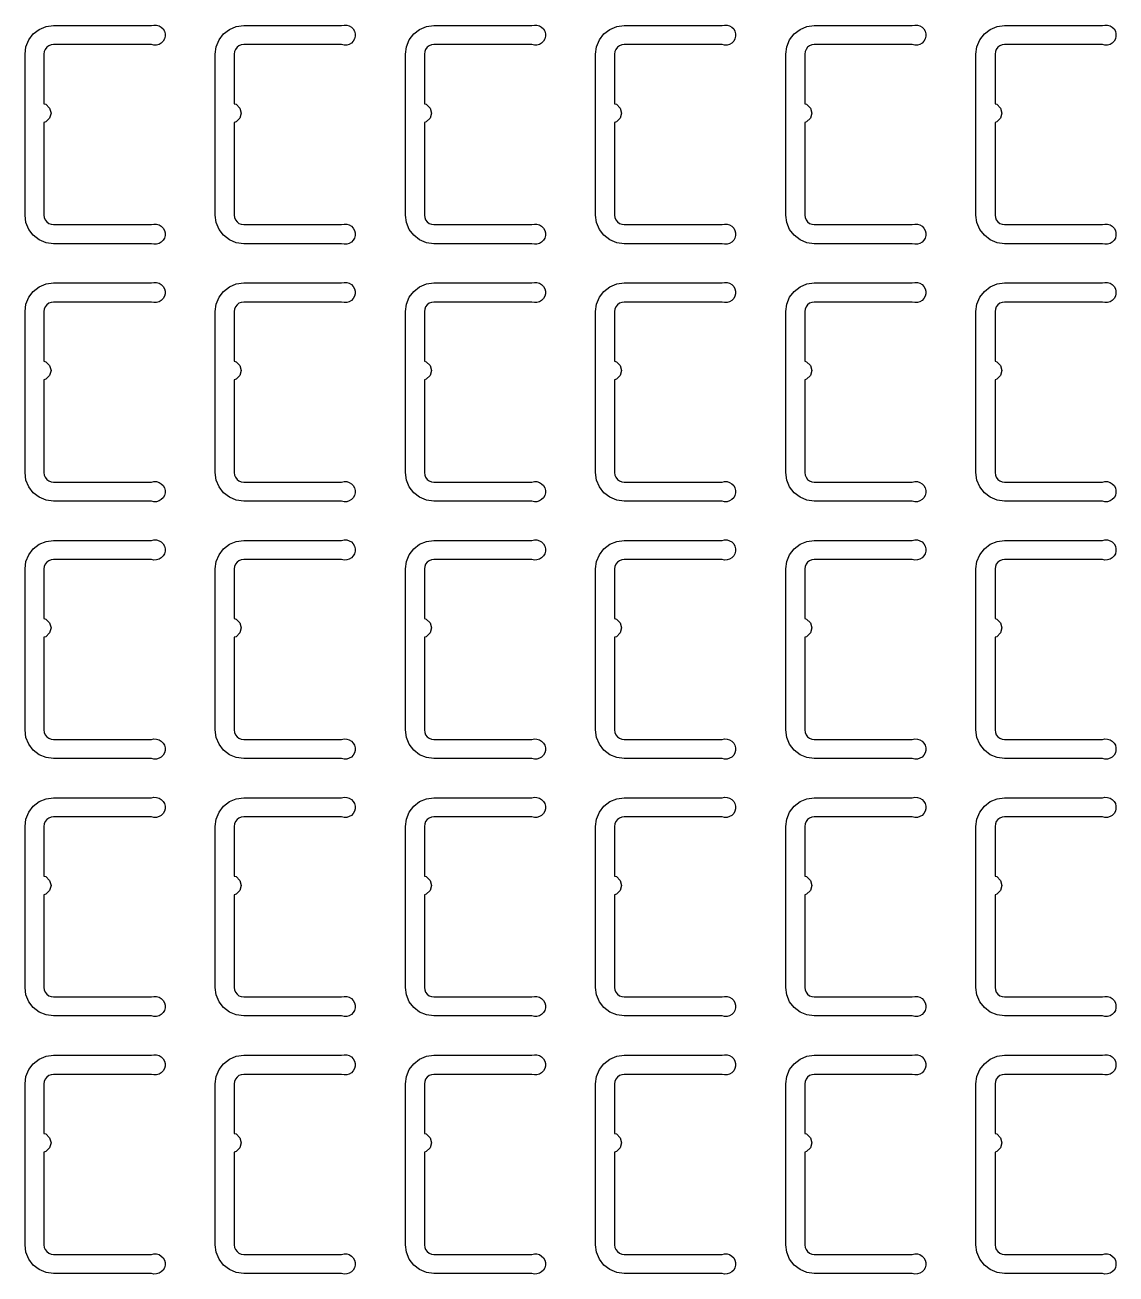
# Model space of a CAD drawing. Extents: x 11 to 212, y 11 to 212.
# Drawn here: x 122.02 to 132.15, y 111.38 to 122.96 of the extents above; entities that cross this region are included whole.
import ezdxf

# ---------------------------------------------------------------- set-up
doc = ezdxf.new("R2010")
doc.units = 0
doc.layers.add('L4', color=7, linetype='continuous')

msp = doc.modelspace()

# ---------------------------------------------------------------- linework, layer by layer
at = {"layer": 'L4'}
for points in [[(123.197, 121.112), (123.22, 121.117), (123.244, 121.116), (123.267, 121.11), (123.288, 121.097), (123.305, 121.08), (123.317, 121.059), (123.323, 121.036), (123.323, 121.011), (123.317, 120.988), (123.305, 120.967), (123.288, 120.95), (123.267, 120.937), (123.244, 120.931), (123.22, 120.93), (123.197, 120.935), (122.288, 120.935), (122.22, 120.944), (122.156, 120.971), (122.101, 121.013), (122.059, 121.068), (122.033, 121.131), (122.024, 121.2), (122.024, 122.694), (122.033, 122.763), (122.059, 122.826), (122.101, 122.881), (122.156, 122.923), (122.22, 122.95), (122.288, 122.959), (123.197, 122.959), (123.22, 122.964), (123.244, 122.964), (123.267, 122.957), (123.288, 122.944), (123.305, 122.927), (123.317, 122.906), (123.323, 122.883), (123.323, 122.859), (123.317, 122.835), (123.305, 122.814), (123.288, 122.797), (123.267, 122.784), (123.244, 122.778), (123.22, 122.777), (123.197, 122.782), (122.288, 122.782), (122.265, 122.779), (122.244, 122.771), (122.226, 122.757), (122.212, 122.738), (122.203, 122.717), (122.2, 122.694), (122.2, 122.233), (122.218, 122.229), (122.252, 122.194), (122.265, 122.147), (122.252, 122.1), (122.218, 122.066), (122.2, 122.061), (122.2, 121.2), (122.203, 121.177), (122.212, 121.156), (122.226, 121.138), (122.244, 121.124), (122.265, 121.115), (122.288, 121.112)], [(124.961, 121.112), (124.985, 121.117), (125.009, 121.116), (125.032, 121.11), (125.053, 121.097), (125.069, 121.08), (125.081, 121.059), (125.087, 121.036), (125.087, 121.011), (125.081, 120.988), (125.069, 120.967), (125.053, 120.95), (125.032, 120.937), (125.009, 120.931), (124.985, 120.93), (124.961, 120.935), (124.053, 120.935), (123.984, 120.944), (123.921, 120.971), (123.866, 121.013), (123.824, 121.068), (123.797, 121.131), (123.788, 121.2), (123.788, 122.694), (123.797, 122.763), (123.824, 122.826), (123.866, 122.881), (123.921, 122.923), (123.984, 122.95), (124.053, 122.959), (124.961, 122.959), (124.985, 122.964), (125.009, 122.964), (125.032, 122.957), (125.053, 122.944), (125.069, 122.927), (125.081, 122.906), (125.087, 122.883), (125.087, 122.859), (125.081, 122.835), (125.069, 122.814), (125.053, 122.797), (125.032, 122.784), (125.009, 122.778), (124.985, 122.777), (124.961, 122.782), (124.053, 122.782), (124.03, 122.779), (124.009, 122.771), (123.991, 122.757), (123.977, 122.738), (123.968, 122.717), (123.965, 122.694), (123.965, 122.233), (123.982, 122.229), (124.017, 122.194), (124.029, 122.147), (124.017, 122.1), (123.982, 122.066), (123.965, 122.061), (123.965, 121.2), (123.968, 121.177), (123.977, 121.156), (123.991, 121.138), (124.009, 121.124), (124.03, 121.115), (124.053, 121.112)], [(126.726, 121.112), (126.75, 121.117), (126.774, 121.116), (126.797, 121.11), (126.817, 121.097), (126.834, 121.08), (126.846, 121.059), (126.852, 121.036), (126.852, 121.011), (126.846, 120.988), (126.834, 120.967), (126.817, 120.95), (126.797, 120.937), (126.774, 120.931), (126.75, 120.93), (126.726, 120.935), (125.818, 120.935), (125.749, 120.944), (125.685, 120.971), (125.63, 121.013), (125.588, 121.068), (125.562, 121.131), (125.553, 121.2), (125.553, 122.694), (125.562, 122.763), (125.588, 122.826), (125.63, 122.881), (125.685, 122.923), (125.749, 122.95), (125.818, 122.959), (126.726, 122.959), (126.75, 122.964), (126.774, 122.964), (126.797, 122.957), (126.817, 122.944), (126.834, 122.927), (126.846, 122.906), (126.852, 122.883), (126.852, 122.859), (126.846, 122.835), (126.834, 122.814), (126.817, 122.797), (126.797, 122.784), (126.774, 122.778), (126.75, 122.777), (126.726, 122.782), (125.818, 122.782), (125.795, 122.779), (125.774, 122.771), (125.755, 122.757), (125.741, 122.738), (125.732, 122.717), (125.729, 122.694), (125.729, 122.233), (125.747, 122.229), (125.782, 122.194), (125.794, 122.147), (125.782, 122.1), (125.747, 122.066), (125.729, 122.061), (125.729, 121.2), (125.732, 121.177), (125.741, 121.156), (125.755, 121.138), (125.774, 121.124), (125.795, 121.115), (125.818, 121.112)], [(128.491, 121.112), (128.514, 121.117), (128.538, 121.116), (128.561, 121.11), (128.582, 121.097), (128.599, 121.08), (128.611, 121.059), (128.617, 121.036), (128.617, 121.011), (128.611, 120.988), (128.599, 120.967), (128.582, 120.95), (128.561, 120.937), (128.538, 120.931), (128.514, 120.93), (128.491, 120.935), (127.582, 120.935), (127.514, 120.944), (127.45, 120.971), (127.395, 121.013), (127.353, 121.068), (127.327, 121.131), (127.318, 121.2), (127.318, 122.694), (127.327, 122.763), (127.353, 122.826), (127.395, 122.881), (127.45, 122.923), (127.514, 122.95), (127.582, 122.959), (128.491, 122.959), (128.514, 122.964), (128.538, 122.964), (128.561, 122.957), (128.582, 122.944), (128.599, 122.927), (128.611, 122.906), (128.617, 122.883), (128.617, 122.859), (128.611, 122.835), (128.599, 122.814), (128.582, 122.797), (128.561, 122.784), (128.538, 122.778), (128.514, 122.777), (128.491, 122.782), (127.582, 122.782), (127.56, 122.779), (127.538, 122.771), (127.52, 122.757), (127.506, 122.738), (127.497, 122.717), (127.494, 122.694), (127.494, 122.233), (127.512, 122.229), (127.546, 122.194), (127.559, 122.147), (127.546, 122.1), (127.512, 122.066), (127.494, 122.061), (127.494, 121.2), (127.497, 121.177), (127.506, 121.156), (127.52, 121.138), (127.538, 121.124), (127.56, 121.115), (127.582, 121.112)], [(130.255, 121.112), (130.279, 121.117), (130.303, 121.116), (130.326, 121.11), (130.347, 121.097), (130.364, 121.08), (130.375, 121.059), (130.382, 121.036), (130.382, 121.011), (130.375, 120.988), (130.364, 120.967), (130.347, 120.95), (130.326, 120.937), (130.303, 120.931), (130.279, 120.93), (130.255, 120.935), (129.347, 120.935), (129.279, 120.944), (129.215, 120.971), (129.16, 121.013), (129.118, 121.068), (129.091, 121.131), (129.082, 121.2), (129.082, 122.694), (129.091, 122.763), (129.118, 122.826), (129.16, 122.881), (129.215, 122.923), (129.279, 122.95), (129.347, 122.959), (130.255, 122.959), (130.279, 122.964), (130.303, 122.964), (130.326, 122.957), (130.347, 122.944), (130.364, 122.927), (130.375, 122.906), (130.382, 122.883), (130.382, 122.859), (130.375, 122.835), (130.364, 122.814), (130.347, 122.797), (130.326, 122.784), (130.303, 122.778), (130.279, 122.777), (130.255, 122.782), (129.347, 122.782), (129.324, 122.779), (129.303, 122.771), (129.285, 122.757), (129.271, 122.738), (129.262, 122.717), (129.259, 122.694), (129.259, 122.233), (129.276, 122.229), (129.311, 122.194), (129.324, 122.147), (129.311, 122.1), (129.276, 122.066), (129.259, 122.061), (129.259, 121.2), (129.262, 121.177), (129.271, 121.156), (129.285, 121.138), (129.303, 121.124), (129.324, 121.115), (129.347, 121.112)], [(132.02, 121.112), (132.044, 121.117), (132.068, 121.116), (132.091, 121.11), (132.112, 121.097), (132.128, 121.08), (132.14, 121.059), (132.146, 121.036), (132.146, 121.011), (132.14, 120.988), (132.128, 120.967), (132.112, 120.95), (132.091, 120.937), (132.068, 120.931), (132.044, 120.93), (132.02, 120.935), (131.112, 120.935), (131.043, 120.944), (130.979, 120.971), (130.925, 121.013), (130.883, 121.068), (130.856, 121.131), (130.847, 121.2), (130.847, 122.694), (130.856, 122.763), (130.883, 122.826), (130.925, 122.881), (130.979, 122.923), (131.043, 122.95), (131.112, 122.959), (132.02, 122.959), (132.044, 122.964), (132.068, 122.964), (132.091, 122.957), (132.112, 122.944), (132.128, 122.927), (132.14, 122.906), (132.146, 122.883), (132.146, 122.859), (132.14, 122.835), (132.128, 122.814), (132.112, 122.797), (132.091, 122.784), (132.068, 122.778), (132.044, 122.777), (132.02, 122.782), (131.112, 122.782), (131.089, 122.779), (131.068, 122.771), (131.049, 122.757), (131.035, 122.738), (131.027, 122.717), (131.024, 122.694), (131.024, 122.233), (131.041, 122.229), (131.076, 122.194), (131.088, 122.147), (131.076, 122.1), (131.041, 122.066), (131.024, 122.061), (131.024, 121.2), (131.027, 121.177), (131.035, 121.156), (131.049, 121.138), (131.068, 121.124), (131.089, 121.115), (131.112, 121.112)], [(123.197, 118.724), (123.22, 118.729), (123.244, 118.728), (123.267, 118.721), (123.288, 118.709), (123.305, 118.692), (123.317, 118.671), (123.323, 118.647), (123.323, 118.623), (123.317, 118.6), (123.305, 118.579), (123.288, 118.562), (123.267, 118.549), (123.244, 118.542), (123.22, 118.542), (123.197, 118.547), (122.288, 118.547), (122.22, 118.556), (122.156, 118.583), (122.101, 118.625), (122.059, 118.679), (122.033, 118.743), (122.024, 118.812), (122.024, 120.306), (122.033, 120.374), (122.059, 120.438), (122.101, 120.493), (122.156, 120.535), (122.22, 120.562), (122.288, 120.571), (123.197, 120.571), (123.22, 120.576), (123.244, 120.575), (123.267, 120.568), (123.288, 120.556), (123.305, 120.539), (123.317, 120.518), (123.323, 120.494), (123.323, 120.47), (123.317, 120.447), (123.305, 120.426), (123.288, 120.409), (123.267, 120.396), (123.244, 120.389), (123.22, 120.389), (123.197, 120.394), (122.288, 120.394), (122.265, 120.391), (122.244, 120.382), (122.226, 120.368), (122.212, 120.35), (122.203, 120.329), (122.2, 120.306), (122.2, 119.845), (122.218, 119.84), (122.252, 119.806), (122.265, 119.759), (122.252, 119.712), (122.218, 119.677), (122.2, 119.673), (122.2, 118.812), (122.203, 118.789), (122.212, 118.768), (122.226, 118.749), (122.244, 118.735), (122.265, 118.727), (122.288, 118.724)], [(124.961, 118.724), (124.985, 118.729), (125.009, 118.728), (125.032, 118.721), (125.053, 118.709), (125.069, 118.692), (125.081, 118.671), (125.087, 118.647), (125.087, 118.623), (125.081, 118.6), (125.069, 118.579), (125.053, 118.562), (125.032, 118.549), (125.009, 118.542), (124.985, 118.542), (124.961, 118.547), (124.053, 118.547), (123.984, 118.556), (123.921, 118.583), (123.866, 118.625), (123.824, 118.679), (123.797, 118.743), (123.788, 118.812), (123.788, 120.306), (123.797, 120.374), (123.824, 120.438), (123.866, 120.493), (123.921, 120.535), (123.984, 120.562), (124.053, 120.571), (124.961, 120.571), (124.985, 120.576), (125.009, 120.575), (125.032, 120.568), (125.053, 120.556), (125.069, 120.539), (125.081, 120.518), (125.087, 120.494), (125.087, 120.47), (125.081, 120.447), (125.069, 120.426), (125.053, 120.409), (125.032, 120.396), (125.009, 120.389), (124.985, 120.389), (124.961, 120.394), (124.053, 120.394), (124.03, 120.391), (124.009, 120.382), (123.991, 120.368), (123.977, 120.35), (123.968, 120.329), (123.965, 120.306), (123.965, 119.845), (123.982, 119.84), (124.017, 119.806), (124.029, 119.759), (124.017, 119.712), (123.982, 119.677), (123.965, 119.673), (123.965, 118.812), (123.968, 118.789), (123.977, 118.768), (123.991, 118.749), (124.009, 118.735), (124.03, 118.727), (124.053, 118.724)], [(126.726, 118.724), (126.75, 118.729), (126.774, 118.728), (126.797, 118.721), (126.817, 118.709), (126.834, 118.692), (126.846, 118.671), (126.852, 118.647), (126.852, 118.623), (126.846, 118.6), (126.834, 118.579), (126.817, 118.562), (126.797, 118.549), (126.774, 118.542), (126.75, 118.542), (126.726, 118.547), (125.818, 118.547), (125.749, 118.556), (125.685, 118.583), (125.63, 118.625), (125.588, 118.679), (125.562, 118.743), (125.553, 118.812), (125.553, 120.306), (125.562, 120.374), (125.588, 120.438), (125.63, 120.493), (125.685, 120.535), (125.749, 120.562), (125.818, 120.571), (126.726, 120.571), (126.75, 120.576), (126.774, 120.575), (126.797, 120.568), (126.817, 120.556), (126.834, 120.539), (126.846, 120.518), (126.852, 120.494), (126.852, 120.47), (126.846, 120.447), (126.834, 120.426), (126.817, 120.409), (126.797, 120.396), (126.774, 120.389), (126.75, 120.389), (126.726, 120.394), (125.818, 120.394), (125.795, 120.391), (125.774, 120.382), (125.755, 120.368), (125.741, 120.35), (125.732, 120.329), (125.729, 120.306), (125.729, 119.845), (125.747, 119.84), (125.782, 119.806), (125.794, 119.759), (125.782, 119.712), (125.747, 119.677), (125.729, 119.673), (125.729, 118.812), (125.732, 118.789), (125.741, 118.768), (125.755, 118.749), (125.774, 118.735), (125.795, 118.727), (125.818, 118.724)], [(128.491, 118.724), (128.514, 118.729), (128.538, 118.728), (128.561, 118.721), (128.582, 118.709), (128.599, 118.692), (128.611, 118.671), (128.617, 118.647), (128.617, 118.623), (128.611, 118.6), (128.599, 118.579), (128.582, 118.562), (128.561, 118.549), (128.538, 118.542), (128.514, 118.542), (128.491, 118.547), (127.582, 118.547), (127.514, 118.556), (127.45, 118.583), (127.395, 118.625), (127.353, 118.679), (127.327, 118.743), (127.318, 118.812), (127.318, 120.306), (127.327, 120.374), (127.353, 120.438), (127.395, 120.493), (127.45, 120.535), (127.514, 120.562), (127.582, 120.571), (128.491, 120.571), (128.514, 120.576), (128.538, 120.575), (128.561, 120.568), (128.582, 120.556), (128.599, 120.539), (128.611, 120.518), (128.617, 120.494), (128.617, 120.47), (128.611, 120.447), (128.599, 120.426), (128.582, 120.409), (128.561, 120.396), (128.538, 120.389), (128.514, 120.389), (128.491, 120.394), (127.582, 120.394), (127.56, 120.391), (127.538, 120.382), (127.52, 120.368), (127.506, 120.35), (127.497, 120.329), (127.494, 120.306), (127.494, 119.845), (127.512, 119.84), (127.546, 119.806), (127.559, 119.759), (127.546, 119.712), (127.512, 119.677), (127.494, 119.673), (127.494, 118.812), (127.497, 118.789), (127.506, 118.768), (127.52, 118.749), (127.538, 118.735), (127.56, 118.727), (127.582, 118.724)], [(130.255, 118.724), (130.279, 118.729), (130.303, 118.728), (130.326, 118.721), (130.347, 118.709), (130.364, 118.692), (130.375, 118.671), (130.382, 118.647), (130.382, 118.623), (130.375, 118.6), (130.364, 118.579), (130.347, 118.562), (130.326, 118.549), (130.303, 118.542), (130.279, 118.542), (130.255, 118.547), (129.347, 118.547), (129.279, 118.556), (129.215, 118.583), (129.16, 118.625), (129.118, 118.679), (129.091, 118.743), (129.082, 118.812), (129.082, 120.306), (129.091, 120.374), (129.118, 120.438), (129.16, 120.493), (129.215, 120.535), (129.279, 120.562), (129.347, 120.571), (130.255, 120.571), (130.279, 120.576), (130.303, 120.575), (130.326, 120.568), (130.347, 120.556), (130.364, 120.539), (130.375, 120.518), (130.382, 120.494), (130.382, 120.47), (130.375, 120.447), (130.364, 120.426), (130.347, 120.409), (130.326, 120.396), (130.303, 120.389), (130.279, 120.389), (130.255, 120.394), (129.347, 120.394), (129.324, 120.391), (129.303, 120.382), (129.285, 120.368), (129.271, 120.35), (129.262, 120.329), (129.259, 120.306), (129.259, 119.845), (129.276, 119.84), (129.311, 119.806), (129.324, 119.759), (129.311, 119.712), (129.276, 119.677), (129.259, 119.673), (129.259, 118.812), (129.262, 118.789), (129.271, 118.768), (129.285, 118.749), (129.303, 118.735), (129.324, 118.727), (129.347, 118.724)], [(132.02, 118.724), (132.044, 118.729), (132.068, 118.728), (132.091, 118.721), (132.112, 118.709), (132.128, 118.692), (132.14, 118.671), (132.146, 118.647), (132.146, 118.623), (132.14, 118.6), (132.128, 118.579), (132.112, 118.562), (132.091, 118.549), (132.068, 118.542), (132.044, 118.542), (132.02, 118.547), (131.112, 118.547), (131.043, 118.556), (130.979, 118.583), (130.925, 118.625), (130.883, 118.679), (130.856, 118.743), (130.847, 118.812), (130.847, 120.306), (130.856, 120.374), (130.883, 120.438), (130.925, 120.493), (130.979, 120.535), (131.043, 120.562), (131.112, 120.571), (132.02, 120.571), (132.044, 120.576), (132.068, 120.575), (132.091, 120.568), (132.112, 120.556), (132.128, 120.539), (132.14, 120.518), (132.146, 120.494), (132.146, 120.47), (132.14, 120.447), (132.128, 120.426), (132.112, 120.409), (132.091, 120.396), (132.068, 120.389), (132.044, 120.389), (132.02, 120.394), (131.112, 120.394), (131.089, 120.391), (131.068, 120.382), (131.049, 120.368), (131.035, 120.35), (131.027, 120.329), (131.024, 120.306), (131.024, 119.845), (131.041, 119.84), (131.076, 119.806), (131.088, 119.759), (131.076, 119.712), (131.041, 119.677), (131.024, 119.673), (131.024, 118.812), (131.027, 118.789), (131.035, 118.768), (131.049, 118.749), (131.068, 118.735), (131.089, 118.727), (131.112, 118.724)], [(123.197, 116.335), (123.22, 116.341), (123.244, 116.34), (123.267, 116.333), (123.288, 116.321), (123.305, 116.303), (123.317, 116.282), (123.323, 116.259), (123.323, 116.235), (123.317, 116.212), (123.305, 116.191), (123.288, 116.173), (123.267, 116.161), (123.244, 116.154), (123.22, 116.153), (123.197, 116.159), (122.288, 116.159), (122.22, 116.168), (122.156, 116.194), (122.101, 116.236), (122.059, 116.291), (122.033, 116.355), (122.024, 116.424), (122.024, 117.918), (122.033, 117.986), (122.059, 118.05), (122.101, 118.105), (122.156, 118.147), (122.22, 118.173), (122.288, 118.182), (123.197, 118.182), (123.22, 118.188), (123.244, 118.187), (123.267, 118.18), (123.288, 118.168), (123.305, 118.15), (123.317, 118.129), (123.323, 118.106), (123.323, 118.082), (123.317, 118.059), (123.305, 118.038), (123.288, 118.02), (123.267, 118.008), (123.244, 118.001), (123.22, 118), (123.197, 118.006), (122.288, 118.006), (122.265, 118.003), (122.244, 117.994), (122.226, 117.98), (122.212, 117.962), (122.203, 117.94), (122.2, 117.918), (122.2, 117.457), (122.218, 117.452), (122.252, 117.418), (122.265, 117.371), (122.252, 117.324), (122.218, 117.289), (122.2, 117.284), (122.2, 116.424), (122.203, 116.401), (122.212, 116.379), (122.226, 116.361), (122.244, 116.347), (122.265, 116.338), (122.288, 116.335)], [(124.961, 116.335), (124.985, 116.341), (125.009, 116.34), (125.032, 116.333), (125.053, 116.321), (125.069, 116.303), (125.081, 116.282), (125.087, 116.259), (125.087, 116.235), (125.081, 116.212), (125.069, 116.191), (125.053, 116.173), (125.032, 116.161), (125.009, 116.154), (124.985, 116.153), (124.961, 116.159), (124.053, 116.159), (123.984, 116.168), (123.921, 116.194), (123.866, 116.236), (123.824, 116.291), (123.797, 116.355), (123.788, 116.424), (123.788, 117.918), (123.797, 117.986), (123.824, 118.05), (123.866, 118.105), (123.921, 118.147), (123.984, 118.173), (124.053, 118.182), (124.961, 118.182), (124.985, 118.188), (125.009, 118.187), (125.032, 118.18), (125.053, 118.168), (125.069, 118.15), (125.081, 118.129), (125.087, 118.106), (125.087, 118.082), (125.081, 118.059), (125.069, 118.038), (125.053, 118.02), (125.032, 118.008), (125.009, 118.001), (124.985, 118), (124.961, 118.006), (124.053, 118.006), (124.03, 118.003), (124.009, 117.994), (123.991, 117.98), (123.977, 117.962), (123.968, 117.94), (123.965, 117.918), (123.965, 117.457), (123.982, 117.452), (124.017, 117.418), (124.029, 117.371), (124.017, 117.324), (123.982, 117.289), (123.965, 117.284), (123.965, 116.424), (123.968, 116.401), (123.977, 116.379), (123.991, 116.361), (124.009, 116.347), (124.03, 116.338), (124.053, 116.335)], [(126.726, 116.335), (126.75, 116.341), (126.774, 116.34), (126.797, 116.333), (126.817, 116.321), (126.834, 116.303), (126.846, 116.282), (126.852, 116.259), (126.852, 116.235), (126.846, 116.212), (126.834, 116.191), (126.817, 116.173), (126.797, 116.161), (126.774, 116.154), (126.75, 116.153), (126.726, 116.159), (125.818, 116.159), (125.749, 116.168), (125.685, 116.194), (125.63, 116.236), (125.588, 116.291), (125.562, 116.355), (125.553, 116.424), (125.553, 117.918), (125.562, 117.986), (125.588, 118.05), (125.63, 118.105), (125.685, 118.147), (125.749, 118.173), (125.818, 118.182), (126.726, 118.182), (126.75, 118.188), (126.774, 118.187), (126.797, 118.18), (126.817, 118.168), (126.834, 118.15), (126.846, 118.129), (126.852, 118.106), (126.852, 118.082), (126.846, 118.059), (126.834, 118.038), (126.817, 118.02), (126.797, 118.008), (126.774, 118.001), (126.75, 118), (126.726, 118.006), (125.818, 118.006), (125.795, 118.003), (125.774, 117.994), (125.755, 117.98), (125.741, 117.962), (125.732, 117.94), (125.729, 117.918), (125.729, 117.457), (125.747, 117.452), (125.782, 117.418), (125.794, 117.371), (125.782, 117.324), (125.747, 117.289), (125.729, 117.284), (125.729, 116.424), (125.732, 116.401), (125.741, 116.379), (125.755, 116.361), (125.774, 116.347), (125.795, 116.338), (125.818, 116.335)], [(128.491, 116.335), (128.514, 116.341), (128.538, 116.34), (128.561, 116.333), (128.582, 116.321), (128.599, 116.303), (128.611, 116.282), (128.617, 116.259), (128.617, 116.235), (128.611, 116.212), (128.599, 116.191), (128.582, 116.173), (128.561, 116.161), (128.538, 116.154), (128.514, 116.153), (128.491, 116.159), (127.582, 116.159), (127.514, 116.168), (127.45, 116.194), (127.395, 116.236), (127.353, 116.291), (127.327, 116.355), (127.318, 116.424), (127.318, 117.918), (127.327, 117.986), (127.353, 118.05), (127.395, 118.105), (127.45, 118.147), (127.514, 118.173), (127.582, 118.182), (128.491, 118.182), (128.514, 118.188), (128.538, 118.187), (128.561, 118.18), (128.582, 118.168), (128.599, 118.15), (128.611, 118.129), (128.617, 118.106), (128.617, 118.082), (128.611, 118.059), (128.599, 118.038), (128.582, 118.02), (128.561, 118.008), (128.538, 118.001), (128.514, 118), (128.491, 118.006), (127.582, 118.006), (127.56, 118.003), (127.538, 117.994), (127.52, 117.98), (127.506, 117.962), (127.497, 117.94), (127.494, 117.918), (127.494, 117.457), (127.512, 117.452), (127.546, 117.418), (127.559, 117.371), (127.546, 117.324), (127.512, 117.289), (127.494, 117.284), (127.494, 116.424), (127.497, 116.401), (127.506, 116.379), (127.52, 116.361), (127.538, 116.347), (127.56, 116.338), (127.582, 116.335)], [(130.255, 116.335), (130.279, 116.341), (130.303, 116.34), (130.326, 116.333), (130.347, 116.321), (130.364, 116.303), (130.375, 116.282), (130.382, 116.259), (130.382, 116.235), (130.375, 116.212), (130.364, 116.191), (130.347, 116.173), (130.326, 116.161), (130.303, 116.154), (130.279, 116.153), (130.255, 116.159), (129.347, 116.159), (129.279, 116.168), (129.215, 116.194), (129.16, 116.236), (129.118, 116.291), (129.091, 116.355), (129.082, 116.424), (129.082, 117.918), (129.091, 117.986), (129.118, 118.05), (129.16, 118.105), (129.215, 118.147), (129.279, 118.173), (129.347, 118.182), (130.255, 118.182), (130.279, 118.188), (130.303, 118.187), (130.326, 118.18), (130.347, 118.168), (130.364, 118.15), (130.375, 118.129), (130.382, 118.106), (130.382, 118.082), (130.375, 118.059), (130.364, 118.038), (130.347, 118.02), (130.326, 118.008), (130.303, 118.001), (130.279, 118), (130.255, 118.006), (129.347, 118.006), (129.324, 118.003), (129.303, 117.994), (129.285, 117.98), (129.271, 117.962), (129.262, 117.94), (129.259, 117.918), (129.259, 117.457), (129.276, 117.452), (129.311, 117.418), (129.324, 117.371), (129.311, 117.324), (129.276, 117.289), (129.259, 117.284), (129.259, 116.424), (129.262, 116.401), (129.271, 116.379), (129.285, 116.361), (129.303, 116.347), (129.324, 116.338), (129.347, 116.335)], [(132.02, 116.335), (132.044, 116.341), (132.068, 116.34), (132.091, 116.333), (132.112, 116.321), (132.128, 116.303), (132.14, 116.282), (132.146, 116.259), (132.146, 116.235), (132.14, 116.212), (132.128, 116.191), (132.112, 116.173), (132.091, 116.161), (132.068, 116.154), (132.044, 116.153), (132.02, 116.159), (131.112, 116.159), (131.043, 116.168), (130.979, 116.194), (130.925, 116.236), (130.883, 116.291), (130.856, 116.355), (130.847, 116.424), (130.847, 117.918), (130.856, 117.986), (130.883, 118.05), (130.925, 118.105), (130.979, 118.147), (131.043, 118.173), (131.112, 118.182), (132.02, 118.182), (132.044, 118.188), (132.068, 118.187), (132.091, 118.18), (132.112, 118.168), (132.128, 118.15), (132.14, 118.129), (132.146, 118.106), (132.146, 118.082), (132.14, 118.059), (132.128, 118.038), (132.112, 118.02), (132.091, 118.008), (132.068, 118.001), (132.044, 118), (132.02, 118.006), (131.112, 118.006), (131.089, 118.003), (131.068, 117.994), (131.049, 117.98), (131.035, 117.962), (131.027, 117.94), (131.024, 117.918), (131.024, 117.457), (131.041, 117.452), (131.076, 117.418), (131.088, 117.371), (131.076, 117.324), (131.041, 117.289), (131.024, 117.284), (131.024, 116.424), (131.027, 116.401), (131.035, 116.379), (131.049, 116.361), (131.068, 116.347), (131.089, 116.338), (131.112, 116.335)], [(123.197, 113.947), (123.22, 113.952), (123.244, 113.952), (123.267, 113.945), (123.288, 113.932), (123.305, 113.915), (123.317, 113.894), (123.323, 113.871), (123.323, 113.847), (123.317, 113.823), (123.305, 113.802), (123.288, 113.785), (123.267, 113.773), (123.244, 113.766), (123.22, 113.765), (123.197, 113.771), (122.288, 113.771), (122.22, 113.78), (122.156, 113.806), (122.101, 113.848), (122.059, 113.903), (122.033, 113.967), (122.024, 114.035), (122.024, 115.529), (122.033, 115.598), (122.059, 115.662), (122.101, 115.717), (122.156, 115.759), (122.22, 115.785), (122.288, 115.794), (123.197, 115.794), (123.22, 115.8), (123.244, 115.799), (123.267, 115.792), (123.288, 115.78), (123.305, 115.762), (123.317, 115.741), (123.323, 115.718), (123.323, 115.694), (123.317, 115.671), (123.305, 115.65), (123.288, 115.632), (123.267, 115.62), (123.244, 115.613), (123.22, 115.612), (123.197, 115.618), (122.288, 115.618), (122.265, 115.615), (122.244, 115.606), (122.226, 115.592), (122.212, 115.574), (122.203, 115.552), (122.2, 115.529), (122.2, 115.069), (122.218, 115.064), (122.252, 115.029), (122.265, 114.982), (122.252, 114.935), (122.218, 114.901), (122.2, 114.896), (122.2, 114.035), (122.203, 114.012), (122.212, 113.991), (122.226, 113.973), (122.244, 113.959), (122.265, 113.95), (122.288, 113.947)], [(124.961, 113.947), (124.985, 113.952), (125.009, 113.952), (125.032, 113.945), (125.053, 113.932), (125.069, 113.915), (125.081, 113.894), (125.087, 113.871), (125.087, 113.847), (125.081, 113.823), (125.069, 113.802), (125.053, 113.785), (125.032, 113.773), (125.009, 113.766), (124.985, 113.765), (124.961, 113.771), (124.053, 113.771), (123.984, 113.78), (123.921, 113.806), (123.866, 113.848), (123.824, 113.903), (123.797, 113.967), (123.788, 114.035), (123.788, 115.529), (123.797, 115.598), (123.824, 115.662), (123.866, 115.717), (123.921, 115.759), (123.984, 115.785), (124.053, 115.794), (124.961, 115.794), (124.985, 115.8), (125.009, 115.799), (125.032, 115.792), (125.053, 115.78), (125.069, 115.762), (125.081, 115.741), (125.087, 115.718), (125.087, 115.694), (125.081, 115.671), (125.069, 115.65), (125.053, 115.632), (125.032, 115.62), (125.009, 115.613), (124.985, 115.612), (124.961, 115.618), (124.053, 115.618), (124.03, 115.615), (124.009, 115.606), (123.991, 115.592), (123.977, 115.574), (123.968, 115.552), (123.965, 115.529), (123.965, 115.069), (123.982, 115.064), (124.017, 115.029), (124.029, 114.982), (124.017, 114.935), (123.982, 114.901), (123.965, 114.896), (123.965, 114.035), (123.968, 114.012), (123.977, 113.991), (123.991, 113.973), (124.009, 113.959), (124.03, 113.95), (124.053, 113.947)], [(126.726, 113.947), (126.75, 113.952), (126.774, 113.952), (126.797, 113.945), (126.817, 113.932), (126.834, 113.915), (126.846, 113.894), (126.852, 113.871), (126.852, 113.847), (126.846, 113.823), (126.834, 113.802), (126.817, 113.785), (126.797, 113.773), (126.774, 113.766), (126.75, 113.765), (126.726, 113.771), (125.818, 113.771), (125.749, 113.78), (125.685, 113.806), (125.63, 113.848), (125.588, 113.903), (125.562, 113.967), (125.553, 114.035), (125.553, 115.529), (125.562, 115.598), (125.588, 115.662), (125.63, 115.717), (125.685, 115.759), (125.749, 115.785), (125.818, 115.794), (126.726, 115.794), (126.75, 115.8), (126.774, 115.799), (126.797, 115.792), (126.817, 115.78), (126.834, 115.762), (126.846, 115.741), (126.852, 115.718), (126.852, 115.694), (126.846, 115.671), (126.834, 115.65), (126.817, 115.632), (126.797, 115.62), (126.774, 115.613), (126.75, 115.612), (126.726, 115.618), (125.818, 115.618), (125.795, 115.615), (125.774, 115.606), (125.755, 115.592), (125.741, 115.574), (125.732, 115.552), (125.729, 115.529), (125.729, 115.069), (125.747, 115.064), (125.782, 115.029), (125.794, 114.982), (125.782, 114.935), (125.747, 114.901), (125.729, 114.896), (125.729, 114.035), (125.732, 114.012), (125.741, 113.991), (125.755, 113.973), (125.774, 113.959), (125.795, 113.95), (125.818, 113.947)], [(128.491, 113.947), (128.514, 113.952), (128.538, 113.952), (128.561, 113.945), (128.582, 113.932), (128.599, 113.915), (128.611, 113.894), (128.617, 113.871), (128.617, 113.847), (128.611, 113.823), (128.599, 113.802), (128.582, 113.785), (128.561, 113.773), (128.538, 113.766), (128.514, 113.765), (128.491, 113.771), (127.582, 113.771), (127.514, 113.78), (127.45, 113.806), (127.395, 113.848), (127.353, 113.903), (127.327, 113.967), (127.318, 114.035), (127.318, 115.529), (127.327, 115.598), (127.353, 115.662), (127.395, 115.717), (127.45, 115.759), (127.514, 115.785), (127.582, 115.794), (128.491, 115.794), (128.514, 115.8), (128.538, 115.799), (128.561, 115.792), (128.582, 115.78), (128.599, 115.762), (128.611, 115.741), (128.617, 115.718), (128.617, 115.694), (128.611, 115.671), (128.599, 115.65), (128.582, 115.632), (128.561, 115.62), (128.538, 115.613), (128.514, 115.612), (128.491, 115.618), (127.582, 115.618), (127.56, 115.615), (127.538, 115.606), (127.52, 115.592), (127.506, 115.574), (127.497, 115.552), (127.494, 115.529), (127.494, 115.069), (127.512, 115.064), (127.546, 115.029), (127.559, 114.982), (127.546, 114.935), (127.512, 114.901), (127.494, 114.896), (127.494, 114.035), (127.497, 114.012), (127.506, 113.991), (127.52, 113.973), (127.538, 113.959), (127.56, 113.95), (127.582, 113.947)], [(130.255, 113.947), (130.279, 113.952), (130.303, 113.952), (130.326, 113.945), (130.347, 113.932), (130.364, 113.915), (130.375, 113.894), (130.382, 113.871), (130.382, 113.847), (130.375, 113.823), (130.364, 113.802), (130.347, 113.785), (130.326, 113.773), (130.303, 113.766), (130.279, 113.765), (130.255, 113.771), (129.347, 113.771), (129.279, 113.78), (129.215, 113.806), (129.16, 113.848), (129.118, 113.903), (129.091, 113.967), (129.082, 114.035), (129.082, 115.529), (129.091, 115.598), (129.118, 115.662), (129.16, 115.717), (129.215, 115.759), (129.279, 115.785), (129.347, 115.794), (130.255, 115.794), (130.279, 115.8), (130.303, 115.799), (130.326, 115.792), (130.347, 115.78), (130.364, 115.762), (130.375, 115.741), (130.382, 115.718), (130.382, 115.694), (130.375, 115.671), (130.364, 115.65), (130.347, 115.632), (130.326, 115.62), (130.303, 115.613), (130.279, 115.612), (130.255, 115.618), (129.347, 115.618), (129.324, 115.615), (129.303, 115.606), (129.285, 115.592), (129.271, 115.574), (129.262, 115.552), (129.259, 115.529), (129.259, 115.069), (129.276, 115.064), (129.311, 115.029), (129.324, 114.982), (129.311, 114.935), (129.276, 114.901), (129.259, 114.896), (129.259, 114.035), (129.262, 114.012), (129.271, 113.991), (129.285, 113.973), (129.303, 113.959), (129.324, 113.95), (129.347, 113.947)], [(132.02, 113.947), (132.044, 113.952), (132.068, 113.952), (132.091, 113.945), (132.112, 113.932), (132.128, 113.915), (132.14, 113.894), (132.146, 113.871), (132.146, 113.847), (132.14, 113.823), (132.128, 113.802), (132.112, 113.785), (132.091, 113.773), (132.068, 113.766), (132.044, 113.765), (132.02, 113.771), (131.112, 113.771), (131.043, 113.78), (130.979, 113.806), (130.925, 113.848), (130.883, 113.903), (130.856, 113.967), (130.847, 114.035), (130.847, 115.529), (130.856, 115.598), (130.883, 115.662), (130.925, 115.717), (130.979, 115.759), (131.043, 115.785), (131.112, 115.794), (132.02, 115.794), (132.044, 115.8), (132.068, 115.799), (132.091, 115.792), (132.112, 115.78), (132.128, 115.762), (132.14, 115.741), (132.146, 115.718), (132.146, 115.694), (132.14, 115.671), (132.128, 115.65), (132.112, 115.632), (132.091, 115.62), (132.068, 115.613), (132.044, 115.612), (132.02, 115.618), (131.112, 115.618), (131.089, 115.615), (131.068, 115.606), (131.049, 115.592), (131.035, 115.574), (131.027, 115.552), (131.024, 115.529), (131.024, 115.069), (131.041, 115.064), (131.076, 115.029), (131.088, 114.982), (131.076, 114.935), (131.041, 114.901), (131.024, 114.896), (131.024, 114.035), (131.027, 114.012), (131.035, 113.991), (131.049, 113.973), (131.068, 113.959), (131.089, 113.95), (131.112, 113.947)], [(123.197, 111.559), (123.22, 111.564), (123.244, 111.564), (123.267, 111.557), (123.288, 111.544), (123.305, 111.527), (123.317, 111.506), (123.323, 111.483), (123.323, 111.459), (123.317, 111.435), (123.305, 111.414), (123.288, 111.397), (123.267, 111.384), (123.244, 111.378), (123.22, 111.377), (123.197, 111.382), (122.288, 111.382), (122.22, 111.391), (122.156, 111.418), (122.101, 111.46), (122.059, 111.515), (122.033, 111.579), (122.024, 111.647), (122.024, 113.141), (122.033, 113.21), (122.059, 113.274), (122.101, 113.328), (122.156, 113.37), (122.22, 113.397), (122.288, 113.406), (123.197, 113.406), (123.22, 113.411), (123.244, 113.411), (123.267, 113.404), (123.288, 113.391), (123.305, 113.374), (123.317, 113.353), (123.323, 113.33), (123.323, 113.306), (123.317, 113.282), (123.305, 113.261), (123.288, 113.244), (123.267, 113.232), (123.244, 113.225), (123.22, 113.224), (123.197, 113.229), (122.288, 113.229), (122.265, 113.226), (122.244, 113.218), (122.226, 113.204), (122.212, 113.185), (122.203, 113.164), (122.2, 113.141), (122.2, 112.68), (122.218, 112.676), (122.252, 112.641), (122.265, 112.594), (122.252, 112.547), (122.218, 112.513), (122.2, 112.508), (122.2, 111.647), (122.203, 111.624), (122.212, 111.603), (122.226, 111.585), (122.244, 111.571), (122.265, 111.562), (122.288, 111.559)], [(124.961, 111.559), (124.985, 111.564), (125.009, 111.564), (125.032, 111.557), (125.053, 111.544), (125.069, 111.527), (125.081, 111.506), (125.087, 111.483), (125.087, 111.459), (125.081, 111.435), (125.069, 111.414), (125.053, 111.397), (125.032, 111.384), (125.009, 111.378), (124.985, 111.377), (124.961, 111.382), (124.053, 111.382), (123.984, 111.391), (123.921, 111.418), (123.866, 111.46), (123.824, 111.515), (123.797, 111.579), (123.788, 111.647), (123.788, 113.141), (123.797, 113.21), (123.824, 113.274), (123.866, 113.328), (123.921, 113.37), (123.984, 113.397), (124.053, 113.406), (124.961, 113.406), (124.985, 113.411), (125.009, 113.411), (125.032, 113.404), (125.053, 113.391), (125.069, 113.374), (125.081, 113.353), (125.087, 113.33), (125.087, 113.306), (125.081, 113.282), (125.069, 113.261), (125.053, 113.244), (125.032, 113.232), (125.009, 113.225), (124.985, 113.224), (124.961, 113.229), (124.053, 113.229), (124.03, 113.226), (124.009, 113.218), (123.991, 113.204), (123.977, 113.185), (123.968, 113.164), (123.965, 113.141), (123.965, 112.68), (123.982, 112.676), (124.017, 112.641), (124.029, 112.594), (124.017, 112.547), (123.982, 112.513), (123.965, 112.508), (123.965, 111.647), (123.968, 111.624), (123.977, 111.603), (123.991, 111.585), (124.009, 111.571), (124.03, 111.562), (124.053, 111.559)], [(126.726, 111.559), (126.75, 111.564), (126.774, 111.564), (126.797, 111.557), (126.817, 111.544), (126.834, 111.527), (126.846, 111.506), (126.852, 111.483), (126.852, 111.459), (126.846, 111.435), (126.834, 111.414), (126.817, 111.397), (126.797, 111.384), (126.774, 111.378), (126.75, 111.377), (126.726, 111.382), (125.818, 111.382), (125.749, 111.391), (125.685, 111.418), (125.63, 111.46), (125.588, 111.515), (125.562, 111.579), (125.553, 111.647), (125.553, 113.141), (125.562, 113.21), (125.588, 113.274), (125.63, 113.328), (125.685, 113.37), (125.749, 113.397), (125.818, 113.406), (126.726, 113.406), (126.75, 113.411), (126.774, 113.411), (126.797, 113.404), (126.817, 113.391), (126.834, 113.374), (126.846, 113.353), (126.852, 113.33), (126.852, 113.306), (126.846, 113.282), (126.834, 113.261), (126.817, 113.244), (126.797, 113.232), (126.774, 113.225), (126.75, 113.224), (126.726, 113.229), (125.818, 113.229), (125.795, 113.226), (125.774, 113.218), (125.755, 113.204), (125.741, 113.185), (125.732, 113.164), (125.729, 113.141), (125.729, 112.68), (125.747, 112.676), (125.782, 112.641), (125.794, 112.594), (125.782, 112.547), (125.747, 112.513), (125.729, 112.508), (125.729, 111.647), (125.732, 111.624), (125.741, 111.603), (125.755, 111.585), (125.774, 111.571), (125.795, 111.562), (125.818, 111.559)], [(128.491, 111.559), (128.514, 111.564), (128.538, 111.564), (128.561, 111.557), (128.582, 111.544), (128.599, 111.527), (128.611, 111.506), (128.617, 111.483), (128.617, 111.459), (128.611, 111.435), (128.599, 111.414), (128.582, 111.397), (128.561, 111.384), (128.538, 111.378), (128.514, 111.377), (128.491, 111.382), (127.582, 111.382), (127.514, 111.391), (127.45, 111.418), (127.395, 111.46), (127.353, 111.515), (127.327, 111.579), (127.318, 111.647), (127.318, 113.141), (127.327, 113.21), (127.353, 113.274), (127.395, 113.328), (127.45, 113.37), (127.514, 113.397), (127.582, 113.406), (128.491, 113.406), (128.514, 113.411), (128.538, 113.411), (128.561, 113.404), (128.582, 113.391), (128.599, 113.374), (128.611, 113.353), (128.617, 113.33), (128.617, 113.306), (128.611, 113.282), (128.599, 113.261), (128.582, 113.244), (128.561, 113.232), (128.538, 113.225), (128.514, 113.224), (128.491, 113.229), (127.582, 113.229), (127.56, 113.226), (127.538, 113.218), (127.52, 113.204), (127.506, 113.185), (127.497, 113.164), (127.494, 113.141), (127.494, 112.68), (127.512, 112.676), (127.546, 112.641), (127.559, 112.594), (127.546, 112.547), (127.512, 112.513), (127.494, 112.508), (127.494, 111.647), (127.497, 111.624), (127.506, 111.603), (127.52, 111.585), (127.538, 111.571), (127.56, 111.562), (127.582, 111.559)], [(130.255, 111.559), (130.279, 111.564), (130.303, 111.564), (130.326, 111.557), (130.347, 111.544), (130.364, 111.527), (130.375, 111.506), (130.382, 111.483), (130.382, 111.459), (130.375, 111.435), (130.364, 111.414), (130.347, 111.397), (130.326, 111.384), (130.303, 111.378), (130.279, 111.377), (130.255, 111.382), (129.347, 111.382), (129.279, 111.391), (129.215, 111.418), (129.16, 111.46), (129.118, 111.515), (129.091, 111.579), (129.082, 111.647), (129.082, 113.141), (129.091, 113.21), (129.118, 113.274), (129.16, 113.328), (129.215, 113.37), (129.279, 113.397), (129.347, 113.406), (130.255, 113.406), (130.279, 113.411), (130.303, 113.411), (130.326, 113.404), (130.347, 113.391), (130.364, 113.374), (130.375, 113.353), (130.382, 113.33), (130.382, 113.306), (130.375, 113.282), (130.364, 113.261), (130.347, 113.244), (130.326, 113.232), (130.303, 113.225), (130.279, 113.224), (130.255, 113.229), (129.347, 113.229), (129.324, 113.226), (129.303, 113.218), (129.285, 113.204), (129.271, 113.185), (129.262, 113.164), (129.259, 113.141), (129.259, 112.68), (129.276, 112.676), (129.311, 112.641), (129.324, 112.594), (129.311, 112.547), (129.276, 112.513), (129.259, 112.508), (129.259, 111.647), (129.262, 111.624), (129.271, 111.603), (129.285, 111.585), (129.303, 111.571), (129.324, 111.562), (129.347, 111.559)], [(132.02, 111.559), (132.044, 111.564), (132.068, 111.564), (132.091, 111.557), (132.112, 111.544), (132.128, 111.527), (132.14, 111.506), (132.146, 111.483), (132.146, 111.459), (132.14, 111.435), (132.128, 111.414), (132.112, 111.397), (132.091, 111.384), (132.068, 111.378), (132.044, 111.377), (132.02, 111.382), (131.112, 111.382), (131.043, 111.391), (130.979, 111.418), (130.925, 111.46), (130.883, 111.515), (130.856, 111.579), (130.847, 111.647), (130.847, 113.141), (130.856, 113.21), (130.883, 113.274), (130.925, 113.328), (130.979, 113.37), (131.043, 113.397), (131.112, 113.406), (132.02, 113.406), (132.044, 113.411), (132.068, 113.411), (132.091, 113.404), (132.112, 113.391), (132.128, 113.374), (132.14, 113.353), (132.146, 113.33), (132.146, 113.306), (132.14, 113.282), (132.128, 113.261), (132.112, 113.244), (132.091, 113.232), (132.068, 113.225), (132.044, 113.224), (132.02, 113.229), (131.112, 113.229), (131.089, 113.226), (131.068, 113.218), (131.049, 113.204), (131.035, 113.185), (131.027, 113.164), (131.024, 113.141), (131.024, 112.68), (131.041, 112.676), (131.076, 112.641), (131.088, 112.594), (131.076, 112.547), (131.041, 112.513), (131.024, 112.508), (131.024, 111.647), (131.027, 111.624), (131.035, 111.603), (131.049, 111.585), (131.068, 111.571), (131.089, 111.562), (131.112, 111.559)]]:
    msp.add_lwpolyline(points, close=True, dxfattribs=at)

doc.saveas('drawing.dxf')
